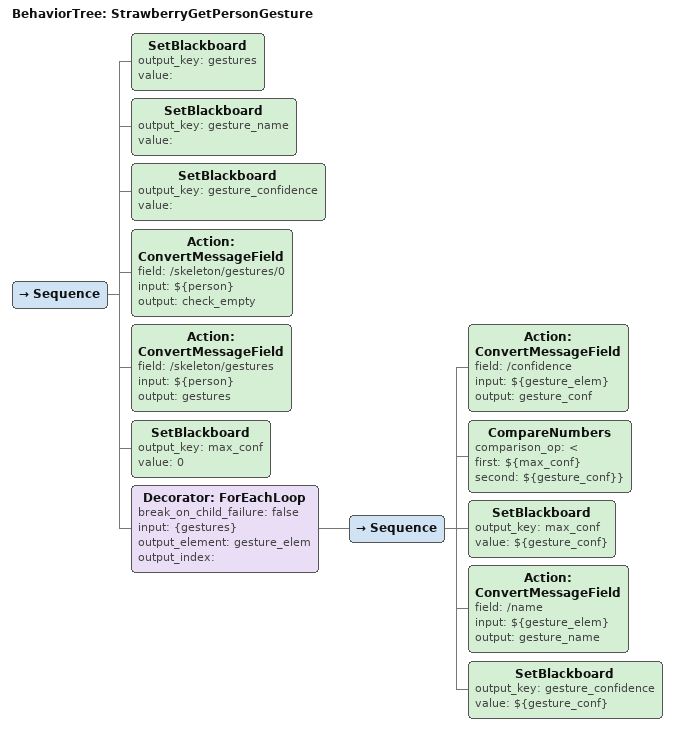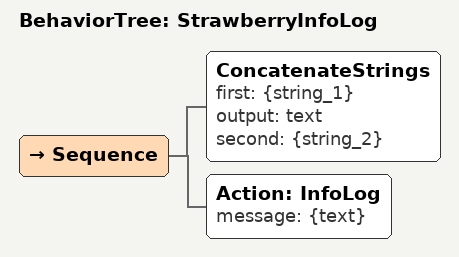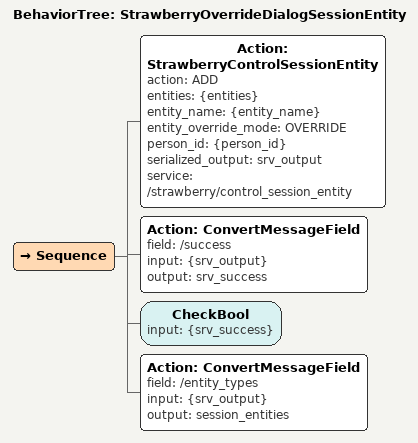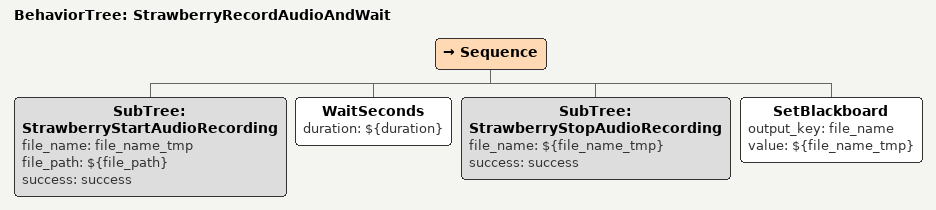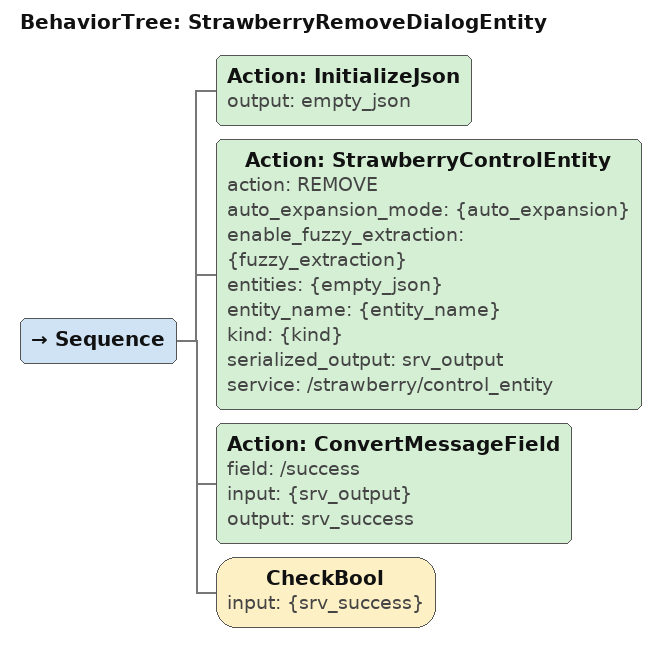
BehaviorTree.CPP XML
<BehaviorTree ID="StrawberryGetPersonGesture">
    <Sequence>
        <SetBlackboard output_key="gestures" value=""/>
        <SetBlackboard output_key="gesture_name" value=""/>
        <SetBlackboard output_key="gesture_confidence" value=""/>
        <Action ID="ConvertMessageField" field="/skeleton/gestures/0" input="${person}" output="check_empty"/>
        <Action ID="ConvertMessageField" field="/skeleton/gestures" input="${person}" output="gestures"/>
        <SetBlackboard output_key="max_conf" value="0"/>
        <Decorator ID="ForEachLoop" break_on_child_failure="false" input="{gestures}" output_element="gesture_elem" output_index="">
            <Sequence>
                <Action ID="ConvertMessageField" field="/confidence" input="${gesture_elem}" output="gesture_conf"/>
                <CompareNumbers comparison_op="&lt;" first="${max_conf}" second="${gesture_conf}}"/>
                <SetBlackboard output_key="max_conf" value="${gesture_conf}"/>
                <Action ID="ConvertMessageField" field="/name" input="${gesture_elem}" output="gesture_name"/>
                <SetBlackboard output_key="gesture_confidence" value="${gesture_conf}"/>
            </Sequence>
        </Decorator>
    </Sequence>
</BehaviorTree>

<BehaviorTree ID="StrawberryInfoLog">
    <Sequence>
        <ConcatenateStrings first="{string_1}" output="text" second="{string_2}"/>
        <Action ID="InfoLog" message="{text}"/>
    </Sequence>
</BehaviorTree>

<BehaviorTree ID="StrawberryOverrideDialogSessionEntity">
    <Sequence>
        <Action ID="StrawberryControlSessionEntity" action="ADD" entities="{entities}" entity_name="{entity_name}" entity_override_mode="OVERRIDE" person_id="{person_id}" serialized_output="srv_output" service="/strawberry/control_session_entity"/>
        <Action ID="ConvertMessageField" field="/success" input="{srv_output}" output="srv_success"/>
        <CheckBool input="{srv_success}"/>
        <Action ID="ConvertMessageField" field="/entity_types" input="{srv_output}" output="session_entities"/>
    </Sequence>
</BehaviorTree>

<BehaviorTree ID="StrawberryRecordAudioAndWait">
    <Sequence>
        <SubTree ID="StrawberryStartAudioRecording" file_name="file_name_tmp" file_path="${file_path}" success="success"/>
        <WaitSeconds duration="${duration}"/>
        <SubTree ID="StrawberryStopAudioRecording" file_name="${file_name_tmp}" success="success"/>
        <SetBlackboard output_key="file_name" value="${file_name_tmp}"/>
    </Sequence>
</BehaviorTree>

<BehaviorTree ID="StrawberryRemoveDialogEntity">
    <Sequence>
        <Action ID="InitializeJson" output="empty_json"/>
        <Action ID="StrawberryControlEntity" action="REMOVE" auto_expansion_mode="{auto_expansion}" enable_fuzzy_extraction="{fuzzy_extraction}" entities="{empty_json}" entity_name="{entity_name}" kind="{kind}" serialized_output="srv_output" service="/strawberry/control_entity"/>
        <Action ID="ConvertMessageField" field="/success" input="{srv_output}" output="srv_success"/>
        <CheckBool input="{srv_success}"/>
    </Sequence>
</BehaviorTree>
